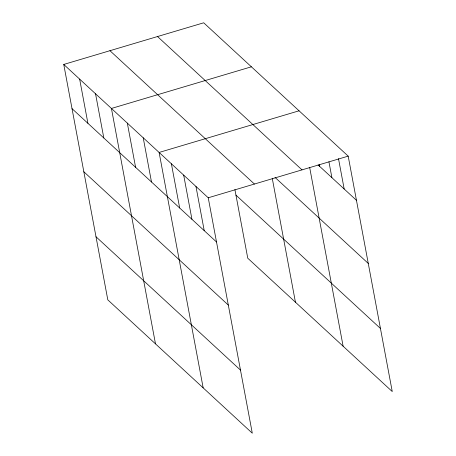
<?xml version="1.0" encoding="UTF-8"?>
<svg xmlns="http://www.w3.org/2000/svg" width="456" height="456" viewBox="0 0 456 456"><rect width="100%" height="100%" fill="white"/><g stroke="black" fill="none" stroke-linecap="round" stroke-linejoin="round"><path stroke-width="0.68" d="M63.749 64.444L208.238 197.784L252.293 433.2L107.81 299.86L63.749 64.444L203.707 22.8L348.19 156.14L392.251 391.556L247.762 258.216L234.914 189.588M251.387 66.804L111.429 108.448L155.49 343.864M299.068 110.802L159.115 152.446L203.171 387.868M208.238 197.784L348.19 156.14M318.083 164.929L356.467 200.344M157.519 36.543L302.009 169.883M275.053 177.418L368.271 263.443M109.936 50.701L254.425 184.042M235.951 195.117L380.441 328.457M72.025 108.653L216.514 241.988M83.83 171.752L228.319 305.087M95.999 236.761L240.489 370.101M338.494 158.62L344.183 189.012M328.93 161.789L331.9 177.675M319.234 164.274L319.622 166.343M309.647 167.358L343.123 346.218M272.243 178.256L295.442 302.22M195.955 186.447L204.231 230.656M183.677 175.115L191.947 219.325M171.393 163.784L179.67 207.987M143.218 137.78L151.495 181.99M127.327 123.114L135.597 167.318M95.538 93.776L103.814 137.986M79.646 79.11L87.917 123.319"/></g></svg>
